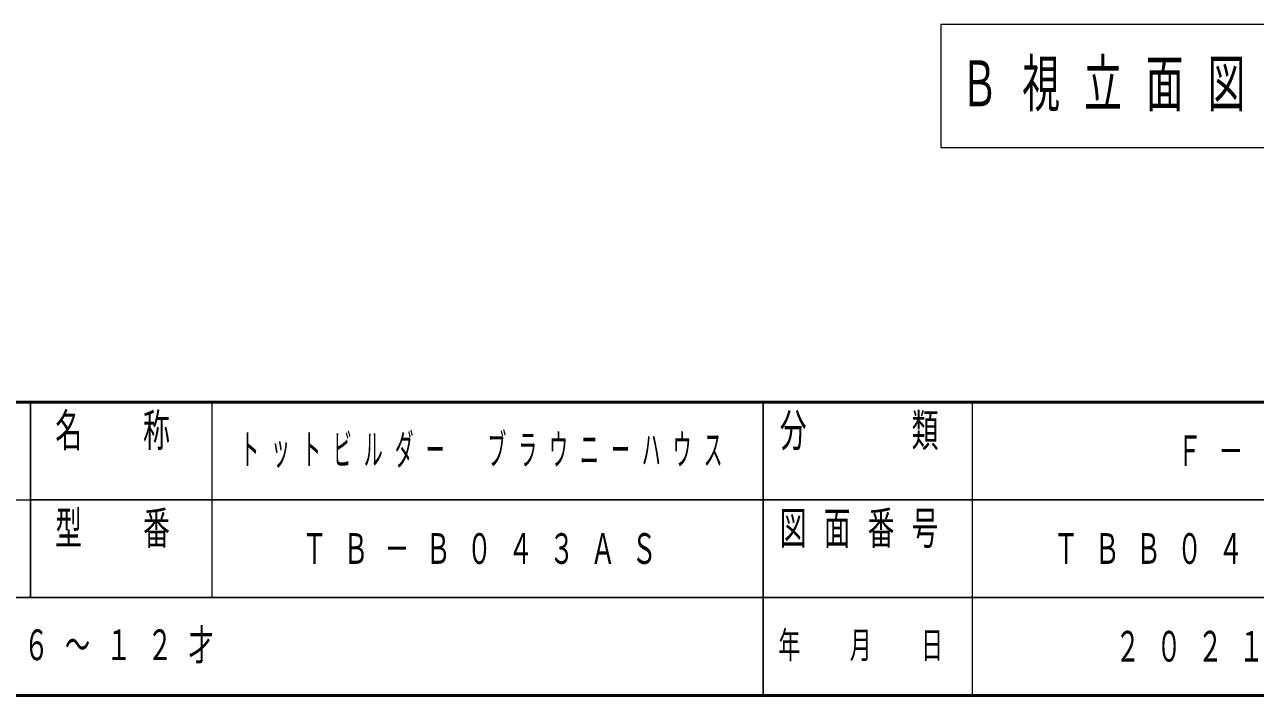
# Model space of a CAD drawing. Units: millimetres on the paper. Extents: x -385 to 0, y -594 to 267.
# Drawn here: x -187.9 to -99.7, y -297 to -248.9 of the extents above; entities that cross this region are included whole.
import ezdxf

# ---------------------------------------------------------------- set-up
doc = ezdxf.new("R2010")
doc.units = ezdxf.units.MM
for name, color, linetype, lineweight in [('1_50', 7, 'Continuous', 25), ('NAKAMURA図枠', 7, 'Continuous', 13), ('図面情報', 7, 'Continuous', 13)]:
    doc.layers.add(name, color=color, linetype=linetype, lineweight=lineweight)
doc.styles.add('ＭＳ ゴシック', font='')
doc.styles.get('ＭＳ ゴシック').set_extended_font_data('MS Gothic')

msp = doc.modelspace()

# ---------------------------------------------------------------- linework, layer by layer
at = {"layer": '1_50', "lineweight": 13}
for p, q in [((-122.246, -248.949), (-122.246, -257.749)), ((-65.446, -248.949), (-122.246, -248.949)), ((-122.246, -257.749), (-65.446, -257.749))]:
    msp.add_line(p, q, dxfattribs=at)
at = {"layer": 'NAKAMURA図枠', "lineweight": 50}
for p, q in [((-385, -276), (0, -276)), ((-385, -297), (0, -297))]:
    msp.add_line(p, q, dxfattribs=at)
at = {"layer": 'NAKAMURA図枠', "color": 211, "lineweight": 25}
for p, q in [((-187.5, -276), (-187.5, -290)), ((-135, -276), (-135, -297)), ((-187.5, -283), (-70, -283)), ((-242.5, -290), (0, -290))]:
    msp.add_line(p, q, dxfattribs=at)
at = {"layer": 'NAKAMURA図枠'}
for p, q in [((-174.5, -276), (-174.5, -290)), ((-120, -276), (-120, -297)), ((-242.5, -283), (-187.5, -283))]:
    msp.add_line(p, q, dxfattribs=at)

# ---------------------------------------------------------------- texts
at = {"layer": '1_50', "insert": (-120.846, -253.349), "char_height": 3.299, "attachment_point": 4, "style": 'ＭＳ ゴシック'}
msp.add_mtext('\\T1.64;\\W0.6;Ｂ視立面図\u3000Ｓ＝１／５０', dxfattribs=at)
at = {"layer": 'NAKAMURA図枠', "color": 4, "style": 'ＭＳ ゴシック'}
for s, insert, char_height, attachment_point in [('\\T1.64;\\W0.6;名\u3000称', (-181, -276.833), 2.346, 2), ('\\T1.64;\\W0.6;分\u3000\u3000類', (-127.5, -276.833), 2.346, 2), ('\\T1.64;\\W0.6;型\u3000番', (-181, -283.833), 2.346, 2), ('\\T1.64;\\W0.6;図面番号', (-127.5, -283.833), 2.346, 2), ('\\T1.64;\\W0.6;年\u3000月\u3000日', (-127.5, -293.5), 1.906, 5)]:
    msp.add_mtext(s, dxfattribs=dict(at, insert=insert, char_height=char_height, attachment_point=attachment_point))
at = {"layer": '図面情報', "char_height": 2.199, "attachment_point": 5, "style": 'ＭＳ ゴシック'}
for s, insert in [('\\T1.64;\\W0.45;トットビルダー\u3000ブラウニーハウス', (-154.75, -279.5)), ('\\T1.64;\\W0.6;Ｆ－ＳＴＤ０７', (-95, -279.5)), ('\\T1.64;\\W0.6;ＴＢ－Ｂ０４３ＡＳ', (-154.75, -286.5)), ('\\T1.64;\\W0.6;ＴＢＢ０４３ＡＳ－３０２Ｄ', (-95, -286.5)), ('\\T1.64;\\W0.6;対象年齢６～１２才', (-186.5, -293.5)), ('\\T1.64;\\W0.6;２０２１．１０．０７', (-95, -293.5))]:
    msp.add_mtext(s, dxfattribs=dict(at, insert=insert))

doc.saveas('drawing.dxf')
